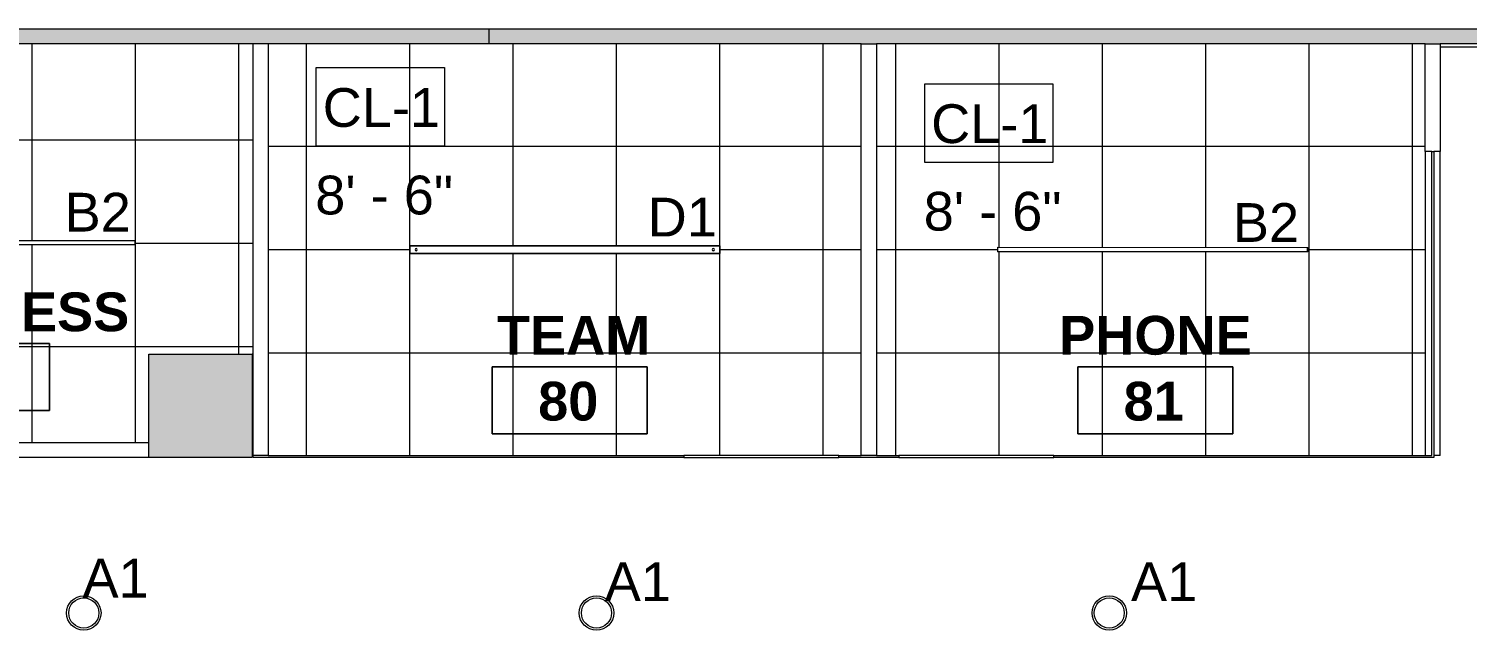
# Model space of a CAD drawing. Header units: inches. Extents: x 0 to 1865, y 0 to 1094.
# Drawn here: x 1041.1 to 1375.2, y 613.3 to 753 of the extents above; entities that cross this region are included whole.
import ezdxf

# ---------------------------------------------------------------- set-up
doc = ezdxf.new("R2010")
doc.units = ezdxf.units.IN
doc.header["$MEASUREMENT"] = 0
for name, color, linetype, lineweight in [('A-AREA-IDEN', 2, 'Continuous', 9), ('A-CLNG', 13, 'Continuous', 13), ('A-CLNG-IDEN', 151, 'Continuous', 9), ('A-CLNG-PATT', 13, 'Continuous', 13), ('A-DETL-GENF', 92, 'Continuous', 9), ('A-WALL', 113, 'Continuous', 13), ('A-WALL-PATT', 111, 'Continuous', 13), ('E-LITE-EQPM', 33, 'Continuous', 9), ('E-LITE-EQPM-IDEN', 33, 'Continuous', 9), ('I-WALL', 2, 'Continuous', 13), ('S-COLS', 52, 'Continuous', 13)]:
    doc.layers.add(name, color=color, linetype=linetype, lineweight=lineweight)
doc.styles.add('Arial', font='arial.ttf', dxfattribs={"height": 9})
doc.styles.add('Swis721 Lt BT', font='swissl.ttf', dxfattribs={"height": 9})
doc.styles.add('Swis721 Lt BT_B', font='', dxfattribs={"height": 9})
doc.styles.get('Swis721 Lt BT_B').set_extended_font_data('Swis721 Lt BT', bold=True)

# ---------------------------------------------------------------- blocks, each defined once
blk = doc.blocks.new('Concrete-Rectangular-Column - 24_ X 24_-6973359-REFLECTED CEILING PLAN')
at = {"layer": 'S-COLS', "lineweight": 9}
blk.add_hatch(color=7, dxfattribs=at).paths.add_polyline_path([(12, -12), (12, 12), (-12, 12), (-12, -12)], flags=0)
at = {"layer": 'S-COLS', "color": 8, "lineweight": 20}
for p, q in [((-12, 12), (12, 12)), ((-12, -12), (-12, 12)), ((12, 12), (12, -12)), ((12, -12), (-12, -12))]:
    blk.add_line(p, q, dxfattribs=at)
blk = doc.blocks.new('L-PENDANT_FOCAL POINT 3_5 CYLINDER - L-PENDANT_FOCAL POINT 3_5 CYLINDER-7826649-REFLECTED CEILING PLAN')
at = {"layer": 'E-LITE-EQPM'}
for radius in [4, 3.5]:
    blk.add_circle((-0.125, 0), radius, dxfattribs=at)
blk = doc.blocks.new('Lighting fixture TBLS-HX-4-15-B-U-W - TBLS-HX-4-24 - 6_-7900651-REFLECTED CEILING PLAN')
at = {"layer": 'E-LITE-EQPM'}
for p, q in [((-0.5375, 23.675), (0.5375, 23.675)), ((-0.5375, 23.675), (-0.5375, -48.325)), ((-0.46875, 23.753125), (0.46875, 23.753125)), ((-0.46875, 23.753125), (-0.46875, 23.675)), ((0.46875, 23.675), (0.46875, 23.753125)), ((0.5375, -48.325), (0.5375, 23.675)), ((0.5375, -48.325), (-0.5375, -48.325))]:
    blk.add_line(p, q, dxfattribs=at)
blk = doc.blocks.new('L-Pendant-Axis-Sculpt-Direct_Indirect - SCDI-F-6-7910871-REFLECTED CEILING PLAN')
at = {"layer": 'A-DETL-GENF'}
for p, q in [((-36, -0.875), (-36, 0.875)), ((-36, 0.875), (36, 0.875)), ((36, 0.875), (-36, 0.875)), ((-36, 0.875), (-36, -0.875)), ((36, 0.875), (36, -0.875)), ((36, -0.875), (36, 0.875)), ((36, -0.875), (-36, -0.875)), ((-36, -0.875), (36, -0.875))]:
    blk.add_line(p, q, dxfattribs=at)
for centre in [(-34.5, 0), (34.5, 0)]:
    blk.add_circle(centre, 0.25, dxfattribs=at)
blk = doc.blocks.new('Room Tag - Room Name and Number-3379422-REFLECTED CEILING PLAN')
at = {"layer": 'A-AREA-IDEN'}
for p, q in [((-0.1881, -0.1636), (-0.1881, -0.0018)), ((-0.1881, -0.0018), (0.1869, -0.0018)), ((0.1869, -0.0018), (-0.1881, -0.0018)), ((-0.1881, -0.0018), (-0.1881, -0.1636)), ((0.1869, -0.0018), (0.1869, -0.1636)), ((0.1869, -0.1636), (0.1869, -0.0018)), ((0.1869, -0.1636), (-0.1881, -0.1636)), ((-0.1881, -0.1636), (0.1869, -0.1636))]:
    blk.add_line(p, q, dxfattribs=at)

msp = doc.modelspace()

# ---------------------------------------------------------------- hatches: boundary and pattern name
at = {"layer": 'A-CLNG-PATT'}
h = msp.add_hatch(dxfattribs=at)
h.set_pattern_fill('FP_8', color=256, style=0, pattern_type=2)
h.set_pattern_definition([(0, (1161.906, 703.213), (0, -24), []), (270, (1161.906, 703.213), (-24, -1e-15), [])])
h.paths.add_polyline_path([(1008.62, 656.93), (1069, 656.93), (1069, 677.43), (1093.25, 677.43), (1093.25, 749.5), (966.56, 749.5), (966.56, 656.93), (969.38, 656.93), (969.38, 657.68), (971, 657.68), (971, 693.68), (972.38, 693.68), (972.38, 657.68), (1008.62, 657.68), (1008.62, 657.18)], flags=0)
h.paths.add_polyline_path([(1065.84, 702.79), (993.84, 702.8), (993.84, 703.87), (1065.84, 703.87)], flags=0)
h = msp.add_hatch(dxfattribs=at)
h.set_pattern_fill('FP_13', color=256, style=0, pattern_type=2)
h.set_pattern_definition([(180, (1153.625, 701.713), (3e-15, 24), []), (90, (1153.625, 701.713), (24, -1e-15), [])])
h.paths.add_polyline_path([(1227.21, 653.93), (1234.5, 653.93), (1234.5, 749.5), (1096.75, 749.5), (1096.75, 653.93), (1193.25, 653.93)], flags=0)
h.paths.add_polyline_path([(1201.63, 700.84), (1129.63, 700.84), (1129.63, 702.59), (1201.63, 702.59)], flags=0)
h = msp.add_hatch(dxfattribs=at)
h.set_pattern_fill('FP_14', color=256, style=0, pattern_type=2)
h.set_pattern_definition([(180, (1290.5, 701.713), (3e-15, 24), []), (90, (1290.5, 701.713), (24, -1e-15), [])])
h.paths.add_polyline_path([(1243.25, 653.93), (1365.5, 653.93), (1365.5, 749.5), (1238, 749.5), (1238, 653.93)], flags=0)
h.paths.add_polyline_path([(1338.17, 698.11), (1338.17, 701.17), (1266.17, 701.18), (1266.17, 702.25), (1338.17, 702.25)], flags=0)
at = {"layer": 'A-WALL-PATT', "lineweight": 9}
for points in [[(1096.75, 749.5), (963.06, 753), (963.06, 749.5), (1093.25, 749.5)], [(1369, 749.5), (1462.13, 749.5), (1462.13, 753), (963.06, 753), (1096.75, 749.5), (1367.23, 749.5)]]:
    msp.add_hatch(color=7, dxfattribs=at).paths.add_polyline_path(points, flags=0)

# ---------------------------------------------------------------- linework, layer by layer
at = {"layer": 'A-CLNG'}
for p, q in [((1488, 748.75), (1369, 748.75)), ((1093.25, 677.43), (1093, 677.43))]:
    msp.add_line(p, q, dxfattribs=at)
at = {"layer": 'A-CLNG-IDEN', "flags": 128}
for points in [[(1107.9, 743.97), (1137.66, 743.97), (1137.66, 725.74), (1107.9, 725.74)], [(1249.23, 740.21), (1278.99, 740.21), (1278.99, 721.98), (1249.23, 721.98)]]:
    msp.add_lwpolyline(points, close=True, dxfattribs=at)
at = {"layer": 'A-WALL'}
for p, q in [((1234.5, 749.5), (1238, 749.5)), ((1365.5, 749.5), (1369, 749.5)), ((1367, 724.5), (1367.5, 724.5)), ((1096.75, 653.93), (1093.25, 653.93)), ((1238, 653.93), (1234.5, 653.93))]:
    msp.add_line(p, q, dxfattribs=at)
at = {"layer": 'I-WALL', "color": 8, "lineweight": 20}
for p, q in [((963.06, 753), (1462.13, 753)), ((1148, 753), (1148, 749.5)), ((1234.5, 749.5), (963.06, 749.5)), ((1365.5, 749.5), (1238, 749.5)), ((1462.13, 749.5), (1369, 749.5))]:
    msp.add_line(p, q, dxfattribs=at)
at = {"layer": 'I-WALL'}
for p, q in [((1093.25, 653.43), (1093.25, 749.5)), ((1096.75, 749.5), (1096.75, 653.93)), ((1234.5, 653.93), (1234.5, 749.5)), ((1238, 749.5), (1238, 653.93)), ((1365.5, 724.5), (1365.5, 749.5)), ((1369, 749.5), (1369, 724.5)), ((1367, 724.5), (1365.5, 724.5)), ((1367, 653.93), (1367, 724.5)), ((1367.5, 724.5), (1367.5, 653.43)), ((1369, 724.5), (1367.5, 724.5)), ((1008.25, 656.93), (1069, 656.93)), ((1069, 653.43), (1008.25, 653.43)), ((1193.25, 653.43), (1093.25, 653.43)), ((1096.75, 653.93), (1193.25, 653.93)), ((1193.25, 653.93), (1193.25, 653.43)), ((1229.25, 653.43), (1229.25, 653.93)), ((1229.25, 653.93), (1234.5, 653.93)), ((1243.25, 653.43), (1229.25, 653.43)), ((1238, 653.93), (1243.25, 653.93)), ((1243.25, 653.93), (1243.25, 653.43)), ((1279.25, 653.43), (1279.25, 653.93)), ((1279.25, 653.93), (1367, 653.93)), ((1367.5, 653.43), (1279.25, 653.43))]:
    msp.add_line(p, q, dxfattribs=at)
at = {"layer": 'I-WALL', "lineweight": 9}
for p, q in [((1365.5, 724.5), (1365.5, 653.93)), ((1369, 653.93), (1369, 724.5)), ((1229.25, 653.93), (1193.25, 653.93)), ((1193.25, 653.43), (1229.25, 653.43)), ((1279.25, 653.93), (1243.25, 653.93)), ((1243.25, 653.43), (1279.25, 653.43)), ((1369, 653.93), (1367.5, 653.93))]:
    msp.add_line(p, q, dxfattribs=at)

# ---------------------------------------------------------------- block references
at = {"layer": 'A-AREA-IDEN', "xscale": 95.99999999999994, "yscale": 95.99999999999994, "zscale": 95.99999999999994}
for p in [(1027.98, 680.09), (1166.84, 674.65), (1302.83, 674.65)]:
    msp.add_blockref('Room Tag - Room Name and Number-3379422-REFLECTED CEILING PLAN', p, dxfattribs=at)
at = {"layer": 'E-LITE-EQPM', "extrusion": (0, 0, -1)}
for name, p, rotation in [('Lighting fixture TBLS-HX-4-15-B-U-W - TBLS-HX-4-24 - 6_-7900651-REFLECTED CEILING PLAN', (-1042.16, 703.33), 90.00343804112106), ('L-Pendant-Axis-Sculpt-Direct_Indirect - SCDI-F-6-7910871-REFLECTED CEILING PLAN', (-1165.62, 701.71), 180), ('Lighting fixture TBLS-HX-4-15-B-U-W - TBLS-HX-4-24 - 6_-7900651-REFLECTED CEILING PLAN', (-1314.5, 701.71), 90.00343804112106)]:
    msp.add_blockref(name, p, dxfattribs=dict(at, rotation=rotation))
at = {"layer": 'E-LITE-EQPM'}
for p in [(1054.03, 617.34), (1173.12, 617.34), (1292.22, 617.34)]:
    msp.add_blockref('L-PENDANT_FOCAL POINT 3_5 CYLINDER - L-PENDANT_FOCAL POINT 3_5 CYLINDER-7826649-REFLECTED CEILING PLAN', p, dxfattribs=at)
at = {"layer": 'S-COLS', "lineweight": 9}
msp.add_blockref('Concrete-Rectangular-Column - 24_ X 24_-6973359-REFLECTED CEILING PLAN', (1081, 665.43), dxfattribs=at)

# ---------------------------------------------------------------- texts
at = {"layer": 'A-AREA-IDEN', "char_height": 9, "attachment_point": 1, "style": 'Swis721 Lt BT_B'}
for s, insert, width in [('WELLNESS', (994.62, 691.77), 80.598), ('TEAM', (1149.87, 686.33), 40.905), ('PHONE', (1280.47, 686.33), 53.934), ('80', (1159.44, 671.03), 16.968), ('81', (1295.43, 671.03), 16.968)]:
    msp.add_mtext(s, dxfattribs=dict(at, insert=insert, width=width))
at = {"layer": 'A-CLNG-IDEN', "char_height": 9, "attachment_point": 1, "style": 'Swis721 Lt BT'}
for s, insert, width in [('CL-1', (1109.4, 739.22), 32.118), ('CL-1', (1250.73, 735.46), 32.118), ('8\' - 6"', (1107.66, 718.89), 36.36), ('8\' - 6"', (1249, 715.13), 36.36)]:
    msp.add_mtext(s, dxfattribs=dict(at, insert=insert, width=width))
at = {"layer": 'E-LITE-EQPM-IDEN', "char_height": 9, "attachment_point": 1, "style": 'Arial'}
for s, insert, width in [('B2', (1049.46, 714.91), 18.786), ('D1', (1184.89, 713.77), 19.695), ('B2', (1320.82, 712.51), 18.786), ('A1', (1053.61, 629.92), 18.786), ('A1', (1174.92, 629.09), 18.786), ('A1', (1297.15, 629.09), 18.786)]:
    msp.add_mtext(s, dxfattribs=dict(at, insert=insert, width=width))

doc.saveas('drawing.dxf')
